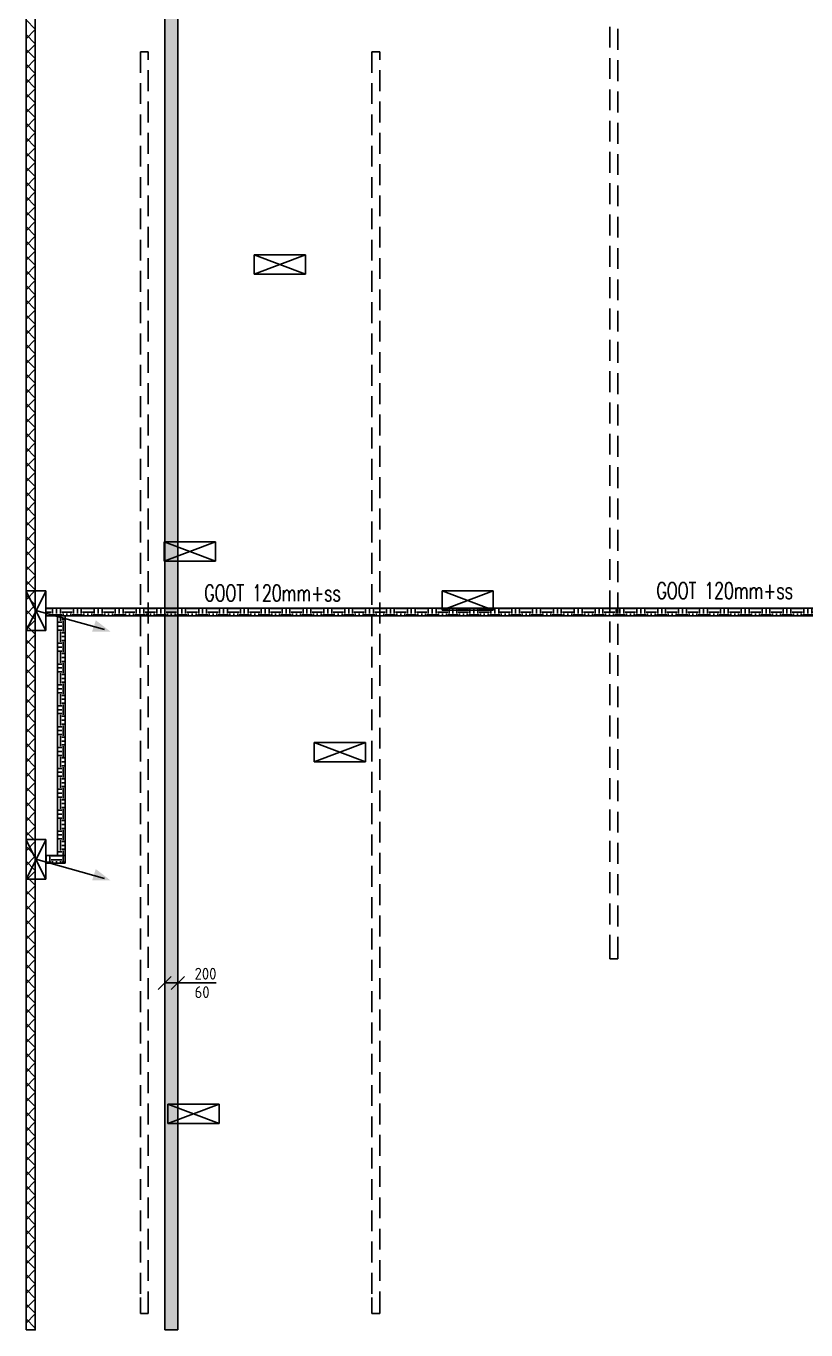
# Model space of a CAD drawing. Header units: millimetres. Extents: x -3262 to 109714, y 0 to 217318.
# Drawn here: x 45016 to 56881, y 162374 to 182205 of the extents above; entities that cross this region are included whole.
import ezdxf

# ---------------------------------------------------------------- set-up
doc = ezdxf.new("R2010")
doc.units = ezdxf.units.MM
doc.header["$LTSCALE"] = 100
doc.linetypes.add('HIDDEN2', pattern=[4.7625, 3.175, -1.5875])
for name, color, linetype in [('ByLayer', 2, 'Continuous'), ('EL6131--_ENERGIEBEDR (1996)', 2, 'Continuous'), ('EL6131--_GEBOUWINST (1996)', 2, 'Continuous'), ('EL6131--_KG_D', 3, 'Continuous'), ('EL6131--_WG', 3, 'Continuous'), ('EM6131--_KG', 1, 'Continuous')]:
    doc.layers.add(name, color=color, linetype=linetype)
doc.styles.add('CofelyArial', font='arial.ttf')
doc.styles.add('ROMANS', font='ROMANS', dxfattribs={"width": 0.7})
doc.styles.add('STABICAD-018', font='ISOCP.SHX', dxfattribs={"height": 1.8})

# ---------------------------------------------------------------- blocks, each defined once
blk = doc.blocks.new('PIJL-UIT')
at = {"layer": 'ByLayer', "color": 2}
blk.add_line((0, 0), (2.92, 10.41), dxfattribs=at)
blk.add_solid([(3.23, 11.35), (1.51, 9.11), (3.24, 8.54)], dxfattribs=at)
blk = doc.blocks.new('NV-1')
at = {"layer": 'ByLayer'}
for p, q in [((0, 4), (7.91, 0)), ((0, 0), (7.91, 4))]:
    blk.add_line(p, q, dxfattribs=at)
blk.add_lwpolyline([(0, 0), (8, 0), (8, 4), (0, 4)], close=True, dxfattribs=at)
blk = doc.blocks.new('*X80')
at = {"color": 0}
for p, q in [((5272, 29751), (5251, 29772)), ((5280, 29751), (5420, 29891)), ((5496, 29751), (5356, 29891)), ((5505, 29751), (5645, 29891)), ((5721, 29751), (5581, 29891)), ((5729, 29751), (5869, 29891)), ((5945, 29751), (5805, 29891)), ((5954, 29751), (6094, 29891)), ((6170, 29751), (6030, 29891)), ((6178, 29751), (6318, 29891)), ((6394, 29751), (6254, 29891)), ((6403, 29751), (6543, 29891)), ((6619, 29751), (6479, 29891)), ((6627, 29751), (6767, 29891)), ((6843, 29751), (6703, 29891)), ((6852, 29751), (6992, 29891)), ((7068, 29751), (6928, 29891)), ((7076, 29751), (7216, 29891)), ((7292, 29751), (7152, 29891)), ((7301, 29751), (7441, 29891)), ((7517, 29751), (7377, 29891)), ((7525, 29751), (7665, 29891)), ((7741, 29751), (7601, 29891)), ((7750, 29751), (7890, 29891)), ((7966, 29751), (7826, 29891)), ((7974, 29751), (8114, 29891)), ((8190, 29751), (8050, 29891)), ((8199, 29751), (8339, 29891)), ((8415, 29751), (8275, 29891)), ((8423, 29751), (8563, 29891)), ((8639, 29751), (8499, 29891)), ((8648, 29751), (8788, 29891)), ((8864, 29751), (8724, 29891)), ((8872, 29751), (9012, 29891)), ((9088, 29751), (8948, 29891)), ((9097, 29751), (9237, 29891)), ((9313, 29751), (9173, 29891)), ((9321, 29751), (9461, 29891)), ((9537, 29751), (9397, 29891)), ((9546, 29751), (9686, 29891)), ((9762, 29751), (9622, 29891)), ((9770, 29751), (9910, 29891)), ((9986, 29751), (9846, 29891)), ((9995, 29751), (10135, 29891)), ((10211, 29751), (10071, 29891)), ((10219, 29751), (10359, 29891)), ((10435, 29751), (10295, 29891)), ((10444, 29751), (10584, 29891)), ((10660, 29751), (10520, 29891)), ((10668, 29751), (10808, 29891)), ((10884, 29751), (10744, 29891)), ((10893, 29751), (11033, 29891)), ((11109, 29751), (10969, 29891)), ((11117, 29751), (11257, 29891)), ((11333, 29751), (11193, 29891)), ((11342, 29751), (11482, 29891)), ((11558, 29751), (11418, 29891)), ((11566, 29751), (11706, 29891)), ((11782, 29751), (11642, 29891)), ((11791, 29751), (11931, 29891)), ((12007, 29751), (11867, 29891)), ((12015, 29751), (12155, 29891)), ((12231, 29751), (12091, 29891)), ((12240, 29751), (12380, 29891)), ((12456, 29751), (12316, 29891)), ((12464, 29751), (12604, 29891)), ((12680, 29751), (12540, 29891)), ((12689, 29751), (12829, 29891)), ((12905, 29751), (12765, 29891)), ((12913, 29751), (13053, 29891)), ((13129, 29751), (12989, 29891)), ((13138, 29751), (13278, 29891)), ((13354, 29751), (13214, 29891)), ((13362, 29751), (13502, 29891)), ((13578, 29751), (13438, 29891)), ((13587, 29751), (13727, 29891)), ((13803, 29751), (13663, 29891)), ((13811, 29751), (13951, 29891)), ((14027, 29751), (13887, 29891)), ((14036, 29751), (14176, 29891)), ((14252, 29751), (14112, 29891)), ((14260, 29751), (14400, 29891)), ((14476, 29751), (14336, 29891)), ((14485, 29751), (14625, 29891)), ((14701, 29751), (14561, 29891)), ((14709, 29751), (14849, 29891)), ((14925, 29751), (14785, 29891)), ((14934, 29751), (15074, 29891)), ((15150, 29751), (15010, 29891)), ((15159, 29751), (15299, 29891)), ((15374, 29751), (15234, 29891)), ((15383, 29751), (15523, 29891)), ((15599, 29751), (15459, 29891)), ((15608, 29751), (15748, 29891)), ((15823, 29751), (15683, 29891)), ((15832, 29751), (15972, 29891)), ((16048, 29751), (15908, 29891)), ((16057, 29751), (16197, 29891)), ((16272, 29751), (16132, 29891)), ((16281, 29751), (16421, 29891)), ((16497, 29751), (16357, 29891)), ((16506, 29751), (16646, 29891)), ((16721, 29751), (16581, 29891)), ((16730, 29751), (16870, 29891)), ((16946, 29751), (16806, 29891)), ((16955, 29751), (17095, 29891)), ((17170, 29751), (17030, 29891)), ((17179, 29751), (17319, 29891)), ((17395, 29751), (17255, 29891)), ((17404, 29751), (17544, 29891)), ((17619, 29751), (17479, 29891)), ((17628, 29751), (17768, 29891)), ((17844, 29751), (17704, 29891)), ((17853, 29751), (17993, 29891)), ((18068, 29751), (17928, 29891)), ((18077, 29751), (18217, 29891)), ((18293, 29751), (18153, 29891)), ((18302, 29751), (18442, 29891)), ((18517, 29751), (18377, 29891)), ((18526, 29751), (18666, 29891)), ((18742, 29751), (18602, 29891)), ((18751, 29751), (18891, 29891)), ((18966, 29751), (18826, 29891)), ((18975, 29751), (19115, 29891)), ((19191, 29751), (19051, 29891)), ((19200, 29751), (19340, 29891)), ((19415, 29751), (19275, 29891)), ((19424, 29751), (19564, 29891)), ((19640, 29751), (19500, 29891)), ((19649, 29751), (19789, 29891)), ((19864, 29751), (19724, 29891)), ((19873, 29751), (20013, 29891)), ((20089, 29751), (19949, 29891)), ((20098, 29751), (20238, 29891)), ((20314, 29751), (20174, 29891)), ((20322, 29751), (20462, 29891)), ((20538, 29751), (20398, 29891)), ((20547, 29751), (20687, 29891)), ((20763, 29751), (20623, 29891)), ((20771, 29751), (20911, 29891)), ((20987, 29751), (20847, 29891)), ((20996, 29751), (21136, 29891)), ((21212, 29751), (21072, 29891)), ((21220, 29751), (21360, 29891)), ((21436, 29751), (21296, 29891)), ((21445, 29751), (21585, 29891)), ((21661, 29751), (21521, 29891)), ((21669, 29751), (21809, 29891)), ((21885, 29751), (21745, 29891)), ((21894, 29751), (22034, 29891)), ((22110, 29751), (21970, 29891)), ((22118, 29751), (22258, 29891)), ((22334, 29751), (22194, 29891)), ((22343, 29751), (22483, 29891)), ((22559, 29751), (22419, 29891)), ((22567, 29751), (22707, 29891)), ((22783, 29751), (22643, 29891)), ((22792, 29751), (22932, 29891)), ((23008, 29751), (22868, 29891)), ((23016, 29751), (23156, 29891)), ((23232, 29751), (23092, 29891)), ((23241, 29751), (23381, 29891)), ((23457, 29751), (23317, 29891)), ((23465, 29751), (23605, 29891)), ((23681, 29751), (23541, 29891)), ((23690, 29751), (23830, 29891)), ((23906, 29751), (23766, 29891)), ((23914, 29751), (24054, 29891)), ((24130, 29751), (23990, 29891)), ((24139, 29751), (24279, 29891)), ((24355, 29751), (24215, 29891)), ((24363, 29751), (24503, 29891)), ((24579, 29751), (24439, 29891)), ((24588, 29751), (24728, 29891)), ((24804, 29751), (24664, 29891)), ((24812, 29751), (24952, 29891)), ((25028, 29751), (24888, 29891)), ((25037, 29751), (25177, 29891))]:
    blk.add_line(p, q, dxfattribs=at)
blk = doc.blocks.new('*X105')
at = {"color": 0}
for p, q in [((24571, 29587), (24606, 29587)), ((24626, 29508), (24626, 29591)), ((24686, 29508), (24686, 29591)), ((24571, 29528), (24606, 29528)), ((24586, 29349), (24586, 29508)), ((24606, 29488), (24691, 29488)), ((24606, 29428), (24691, 29428)), ((24606, 29369), (24691, 29369)), ((24571, 29329), (24606, 29329)), ((24571, 29270), (24606, 29270)), ((24571, 29210), (24606, 29210)), ((24586, 29031), (24586, 29190)), ((24606, 29170), (24691, 29170)), ((24626, 29190), (24626, 29349)), ((24686, 29190), (24686, 29349)), ((24571, 29012), (24606, 29012)), ((24606, 29111), (24691, 29111)), ((24606, 29051), (24691, 29051)), ((24626, 28873), (24626, 29031)), ((24686, 28873), (24686, 29031)), ((24571, 28952), (24606, 28952)), ((24571, 28892), (24606, 28892)), ((24586, 28714), (24586, 28873)), ((24606, 28853), (24691, 28853)), ((24606, 28793), (24691, 28793)), ((24571, 28694), (24606, 28694)), ((24571, 28635), (24606, 28635)), ((24571, 28575), (24606, 28575)), ((24606, 28734), (24691, 28734)), ((24626, 28555), (24626, 28714)), ((24686, 28555), (24686, 28714)), ((24571, 28377), (24606, 28377)), ((24586, 28396), (24586, 28555)), ((24606, 28535), (24691, 28535)), ((24606, 28476), (24691, 28476)), ((24606, 28416), (24691, 28416)), ((24626, 28238), (24626, 28396)), ((24686, 28238), (24686, 28396)), ((24571, 28317), (24606, 28317)), ((24571, 28258), (24606, 28258)), ((24586, 28079), (24586, 28238)), ((24606, 28218), (24691, 28218)), ((24571, 28059), (24606, 28059)), ((24571, 28000), (24606, 28000)), ((24606, 28158), (24691, 28158)), ((24606, 28099), (24691, 28099)), ((24626, 27920), (24626, 28079)), ((24686, 27920), (24686, 28079)), ((24571, 27940), (24606, 27940)), ((24586, 27761), (24586, 27920)), ((24606, 27900), (24691, 27900)), ((24606, 27841), (24691, 27841)), ((24606, 27781), (24691, 27781)), ((24571, 27742), (24606, 27742)), ((24571, 27682), (24606, 27682)), ((24571, 27622), (24606, 27622)), ((24586, 27444), (24586, 27603)), ((24606, 27583), (24691, 27583)), ((24626, 27603), (24626, 27761)), ((24686, 27603), (24686, 27761)), ((24571, 27424), (24606, 27424)), ((24606, 27523), (24691, 27523)), ((24606, 27464), (24691, 27464)), ((24626, 27285), (24626, 27444)), ((24686, 27285), (24686, 27444)), ((24571, 27365), (24606, 27365)), ((24571, 27305), (24606, 27305)), ((24586, 27126), (24586, 27285)), ((24606, 27265), (24691, 27265)), ((24606, 27206), (24691, 27206)), ((24571, 27107), (24606, 27107)), ((24571, 27047), (24606, 27047)), ((24571, 26988), (24606, 26988)), ((24606, 27146), (24691, 27146)), ((24626, 26968), (24626, 27126)), ((24686, 26968), (24686, 27126)), ((24571, 26789), (24606, 26789)), ((24586, 26809), (24586, 26968)), ((24606, 26948), (24691, 26948)), ((24606, 26888), (24691, 26888)), ((24606, 26829), (24691, 26829)), ((24626, 26650), (24626, 26809)), ((24686, 26650), (24686, 26809)), ((24571, 26730), (24606, 26730)), ((24571, 26670), (24606, 26670)), ((24586, 26491), (24586, 26650)), ((24606, 26630), (24691, 26630)), ((24571, 26472), (24606, 26472)), ((24571, 26412), (24606, 26412)), ((24606, 26571), (24691, 26571)), ((24606, 26511), (24691, 26511)), ((24626, 26333), (24626, 26491)), ((24686, 26333), (24686, 26491)), ((24571, 26352), (24606, 26352)), ((24586, 26174), (24586, 26333)), ((24606, 26313), (24691, 26313)), ((24606, 26253), (24691, 26253)), ((24606, 26194), (24691, 26194)), ((24571, 26154), (24606, 26154)), ((24571, 26095), (24606, 26095)), ((24571, 26035), (24606, 26035)), ((24586, 25856), (24586, 26015)), ((24606, 25995), (24691, 25995)), ((24626, 26015), (24626, 26174)), ((24686, 26015), (24686, 26174)), ((24571, 25837), (24606, 25837)), ((24606, 25936), (24691, 25936)), ((24606, 25876), (24691, 25876)), ((24626, 25698), (24626, 25856)), ((24686, 25698), (24686, 25856)), ((24571, 25777), (24606, 25777)), ((24571, 25718), (24606, 25718)), ((24586, 25539), (24586, 25698)), ((24606, 25678), (24691, 25678)), ((24606, 25618), (24691, 25618)), ((24571, 25519), (24606, 25519)), ((24571, 25460), (24606, 25460)), ((24571, 25400), (24606, 25400)), ((24606, 25559), (24691, 25559)), ((24626, 25380), (24626, 25539)), ((24686, 25380), (24686, 25539)), ((24571, 25202), (24606, 25202)), ((24586, 25221), (24586, 25380)), ((24606, 25360), (24691, 25360)), ((24606, 25301), (24691, 25301)), ((24606, 25241), (24691, 25241)), ((24626, 25063), (24626, 25221)), ((24686, 25063), (24686, 25221)), ((24571, 25142), (24606, 25142)), ((24571, 25082), (24606, 25082)), ((24586, 24904), (24586, 25063)), ((24606, 25043), (24691, 25043)), ((24571, 24884), (24606, 24884)), ((24571, 24825), (24606, 24825)), ((24606, 24983), (24691, 24983)), ((24606, 24924), (24691, 24924)), ((24626, 24745), (24626, 24904)), ((24686, 24745), (24686, 24904)), ((24571, 24765), (24606, 24765)), ((24586, 24586), (24586, 24745)), ((24606, 24725), (24691, 24725)), ((24606, 24666), (24691, 24666)), ((24606, 24606), (24691, 24606)), ((24571, 24567), (24606, 24567)), ((24571, 24507), (24606, 24507)), ((24571, 24448), (24606, 24448)), ((24586, 24269), (24586, 24428)), ((24606, 24408), (24691, 24408)), ((24626, 24428), (24626, 24586)), ((24686, 24428), (24686, 24586)), ((24571, 24249), (24606, 24249)), ((24606, 24348), (24691, 24348)), ((24606, 24289), (24691, 24289)), ((24626, 24110), (24626, 24269)), ((24686, 24110), (24686, 24269)), ((24571, 24190), (24606, 24190)), ((24571, 24130), (24606, 24130)), ((24586, 23951), (24586, 24110)), ((24606, 24090), (24691, 24090)), ((24606, 24031), (24691, 24031)), ((24571, 23932), (24606, 23932)), ((24571, 23872), (24606, 23872)), ((24571, 23812), (24606, 23812)), ((24606, 23971), (24691, 23971)), ((24626, 23793), (24626, 23951)), ((24686, 23793), (24686, 23951)), ((24571, 23614), (24606, 23614)), ((24586, 23634), (24586, 23793)), ((24606, 23773), (24691, 23773)), ((24606, 23713), (24691, 23713)), ((24606, 23654), (24691, 23654)), ((24626, 23475), (24626, 23634)), ((24686, 23475), (24686, 23634)), ((24571, 23555), (24606, 23555)), ((24571, 23495), (24606, 23495)), ((24586, 23316), (24586, 23475)), ((24606, 23455), (24691, 23455)), ((24571, 23297), (24606, 23297)), ((24571, 23237), (24606, 23237)), ((24606, 23396), (24691, 23396)), ((24606, 23336), (24691, 23336)), ((24626, 23158), (24626, 23316)), ((24686, 23158), (24686, 23316)), ((24571, 23178), (24606, 23178)), ((24586, 22999), (24586, 23158)), ((24606, 23138), (24691, 23138)), ((24606, 23078), (24691, 23078)), ((24606, 23019), (24691, 23019)), ((24571, 22979), (24606, 22979)), ((24571, 22920), (24606, 22920)), ((24571, 22860), (24606, 22860)), ((24586, 22681), (24586, 22840)), ((24606, 22820), (24691, 22820)), ((24626, 22840), (24626, 22999)), ((24686, 22840), (24686, 22999)), ((24571, 22662), (24606, 22662)), ((24606, 22761), (24691, 22761)), ((24606, 22701), (24691, 22701)), ((24626, 22523), (24626, 22681)), ((24686, 22523), (24686, 22681)), ((24571, 22602), (24606, 22602)), ((24571, 22542), (24606, 22542)), ((24586, 22364), (24586, 22523)), ((24606, 22503), (24691, 22503)), ((24606, 22443), (24691, 22443)), ((24571, 22344), (24606, 22344)), ((24571, 22285), (24606, 22285)), ((24571, 22225), (24606, 22225)), ((24606, 22384), (24691, 22384)), ((24626, 22205), (24626, 22364)), ((24686, 22205), (24686, 22364)), ((24571, 22027), (24606, 22027)), ((24586, 22046), (24586, 22205)), ((24606, 22185), (24691, 22185)), ((24606, 22126), (24691, 22126)), ((24606, 22066), (24691, 22066)), ((24626, 21888), (24626, 22046)), ((24686, 21888), (24686, 22046)), ((24571, 21967), (24606, 21967)), ((24571, 21908), (24606, 21908)), ((24586, 21729), (24586, 21888)), ((24606, 21868), (24691, 21868)), ((24571, 21709), (24606, 21709)), ((24571, 21650), (24606, 21650)), ((24606, 21808), (24691, 21808)), ((24606, 21749), (24691, 21749)), ((24626, 21570), (24626, 21729)), ((24686, 21570), (24686, 21729)), ((24571, 21590), (24606, 21590)), ((24586, 21411), (24586, 21570)), ((24606, 21550), (24691, 21550)), ((24606, 21491), (24691, 21491)), ((24606, 21431), (24691, 21431)), ((24571, 21392), (24606, 21392)), ((24571, 21332), (24606, 21332)), ((24571, 21272), (24606, 21272)), ((24586, 21094), (24586, 21253)), ((24606, 21233), (24691, 21233)), ((24626, 21253), (24626, 21411)), ((24686, 21253), (24686, 21411)), ((24571, 21074), (24606, 21074)), ((24606, 21173), (24691, 21173)), ((24606, 21114), (24691, 21114)), ((24626, 20935), (24626, 21094)), ((24686, 20935), (24686, 21094)), ((24571, 21015), (24606, 21015)), ((24571, 20955), (24606, 20955)), ((24586, 20776), (24586, 20935)), ((24606, 20915), (24691, 20915)), ((24606, 20856), (24691, 20856)), ((24571, 20757), (24606, 20757)), ((24571, 20697), (24606, 20697)), ((24571, 20638), (24606, 20638)), ((24606, 20796), (24691, 20796)), ((24626, 20618), (24626, 20776)), ((24686, 20618), (24686, 20776)), ((24571, 20439), (24606, 20439)), ((24586, 20459), (24586, 20618)), ((24606, 20598), (24691, 20598)), ((24606, 20538), (24691, 20538)), ((24606, 20479), (24691, 20479)), ((24626, 20300), (24626, 20459)), ((24686, 20300), (24686, 20459)), ((24571, 20380), (24606, 20380)), ((24571, 20320), (24606, 20320)), ((24586, 20141), (24586, 20300)), ((24606, 20280), (24691, 20280)), ((24571, 20122), (24606, 20122)), ((24571, 20062), (24606, 20062)), ((24606, 20221), (24691, 20221)), ((24606, 20161), (24691, 20161)), ((24626, 19983), (24626, 20141)), ((24686, 19983), (24686, 20141)), ((24571, 20002), (24606, 20002)), ((24586, 19824), (24586, 19983)), ((24606, 19963), (24691, 19963)), ((24606, 19903), (24691, 19903)), ((24606, 19844), (24691, 19844)), ((24571, 19804), (24606, 19804)), ((24571, 19745), (24606, 19745)), ((24571, 19685), (24606, 19685)), ((24586, 19506), (24586, 19665)), ((24606, 19645), (24691, 19645)), ((24626, 19665), (24626, 19824)), ((24686, 19665), (24686, 19824)), ((24571, 19487), (24606, 19487)), ((24606, 19586), (24691, 19586)), ((24606, 19526), (24691, 19526)), ((24626, 19348), (24626, 19506)), ((24686, 19348), (24686, 19506)), ((24571, 19427), (24606, 19427)), ((24571, 19368), (24606, 19368)), ((24586, 19189), (24586, 19348)), ((24606, 19328), (24691, 19328)), ((24606, 19268), (24691, 19268)), ((24571, 19169), (24606, 19169)), ((24571, 19110), (24606, 19110)), ((24571, 19050), (24606, 19050)), ((24606, 19209), (24691, 19209)), ((24626, 19030), (24626, 19189)), ((24686, 19030), (24686, 19189)), ((24571, 18852), (24606, 18852)), ((24586, 18871), (24586, 19030)), ((24606, 19010), (24691, 19010)), ((24606, 18951), (24691, 18951)), ((24606, 18891), (24691, 18891)), ((24626, 18713), (24626, 18871)), ((24686, 18713), (24686, 18871)), ((24571, 18792), (24606, 18792)), ((24571, 18732), (24606, 18732)), ((24586, 18554), (24586, 18713)), ((24606, 18693), (24691, 18693)), ((24571, 18534), (24606, 18534)), ((24571, 18475), (24606, 18475)), ((24606, 18633), (24691, 18633)), ((24606, 18574), (24691, 18574)), ((24626, 18395), (24626, 18554)), ((24686, 18395), (24686, 18554)), ((24571, 18415), (24606, 18415)), ((24586, 18236), (24586, 18395)), ((24606, 18375), (24691, 18375)), ((24606, 18316), (24691, 18316)), ((24606, 18256), (24691, 18256)), ((24571, 18217), (24606, 18217)), ((24571, 18157), (24606, 18157)), ((24571, 18098), (24606, 18098)), ((24586, 17919), (24586, 18078)), ((24606, 18058), (24691, 18058)), ((24626, 18078), (24626, 18236)), ((24686, 18078), (24686, 18236)), ((24571, 17899), (24606, 17899)), ((24606, 17998), (24691, 17998)), ((24606, 17939), (24691, 17939)), ((24626, 17760), (24626, 17919)), ((24686, 17760), (24686, 17919)), ((24571, 17840), (24606, 17840)), ((24571, 17780), (24606, 17780)), ((24586, 17601), (24586, 17760)), ((24606, 17740), (24691, 17740)), ((24606, 17681), (24691, 17681)), ((24571, 17582), (24606, 17582)), ((24571, 17522), (24606, 17522)), ((24571, 17462), (24606, 17462)), ((24606, 17621), (24691, 17621)), ((24626, 17443), (24626, 17601)), ((24686, 17443), (24686, 17601)), ((24571, 17264), (24606, 17264)), ((24586, 17284), (24586, 17443)), ((24606, 17423), (24691, 17423)), ((24606, 17363), (24691, 17363)), ((24606, 17304), (24691, 17304)), ((24626, 17125), (24626, 17284)), ((24686, 17125), (24686, 17284)), ((24571, 17205), (24606, 17205)), ((24571, 17145), (24606, 17145)), ((24586, 16992), (24586, 17125)), ((24606, 17105), (24691, 17105)), ((24606, 17046), (24691, 17046))]:
    blk.add_line(p, q, dxfattribs=at)
blk = doc.blocks.new('*X106')
at = {"color": 0}
for p, q in [((12363, 29508), (12363, 29591)), ((12382, 29587), (12468, 29587)), ((12348, 29488), (12382, 29488)), ((12348, 29428), (12382, 29428)), ((12348, 29369), (12382, 29369)), ((12382, 29528), (12468, 29528)), ((12402, 29349), (12402, 29508)), ((12462, 29349), (12462, 29508)), ((12521, 29349), (12521, 29415)), ((12541, 29369), (12700, 29369)), ((12720, 29349), (12720, 29415)), ((12779, 29349), (12779, 29415)), ((12839, 29349), (12839, 29415)), ((12859, 29369), (13018, 29369)), ((13037, 29349), (13037, 29415)), ((13097, 29349), (13097, 29415)), ((13156, 29349), (13156, 29415)), ((13176, 29369), (13335, 29369)), ((13355, 29349), (13355, 29415)), ((13414, 29349), (13414, 29415)), ((13474, 29349), (13474, 29415)), ((13494, 29369), (13652, 29369)), ((13672, 29349), (13672, 29415)), ((13732, 29349), (13732, 29415)), ((13791, 29349), (13791, 29415)), ((13811, 29369), (13970, 29369)), ((13990, 29349), (13990, 29415)), ((14049, 29349), (14049, 29415)), ((14109, 29349), (14109, 29415)), ((14129, 29369), (14288, 29369)), ((14307, 29349), (14307, 29415)), ((14367, 29349), (14367, 29415)), ((14426, 29349), (14426, 29415)), ((14446, 29369), (14605, 29369)), ((14625, 29349), (14625, 29415)), ((14684, 29349), (14684, 29415)), ((14744, 29349), (14744, 29415)), ((14764, 29369), (14922, 29369)), ((14942, 29349), (14942, 29415)), ((15002, 29349), (15002, 29415)), ((15061, 29349), (15061, 29415)), ((15081, 29369), (15240, 29369)), ((15260, 29349), (15260, 29415)), ((15319, 29349), (15319, 29415)), ((15379, 29349), (15379, 29415)), ((15399, 29369), (15558, 29369)), ((15577, 29349), (15577, 29415)), ((15637, 29349), (15637, 29415)), ((15696, 29349), (15696, 29415)), ((15716, 29369), (15875, 29369)), ((15895, 29349), (15895, 29415)), ((15954, 29349), (15954, 29415)), ((16014, 29349), (16014, 29415)), ((16034, 29369), (16112, 29369)), ((12363, 29295), (12363, 29349)), ((12382, 29329), (12468, 29329)), ((12468, 29329), (12541, 29329)), ((12561, 29295), (12561, 29349)), ((12621, 29295), (12621, 29349)), ((12680, 29295), (12680, 29349)), ((12700, 29329), (12859, 29329)), ((12879, 29295), (12879, 29349)), ((12938, 29295), (12938, 29349)), ((12998, 29295), (12998, 29349)), ((13018, 29329), (13176, 29329)), ((13196, 29295), (13196, 29349)), ((13256, 29295), (13256, 29349)), ((13315, 29295), (13315, 29349)), ((13335, 29329), (13494, 29329)), ((13514, 29295), (13514, 29349)), ((13573, 29295), (13573, 29349)), ((13633, 29295), (13633, 29349)), ((13652, 29329), (13811, 29329)), ((13831, 29295), (13831, 29349)), ((13891, 29295), (13891, 29349)), ((13950, 29295), (13950, 29349)), ((13970, 29329), (14129, 29329)), ((14149, 29295), (14149, 29349)), ((14208, 29295), (14208, 29349)), ((14268, 29295), (14268, 29349)), ((14288, 29329), (14446, 29329)), ((14466, 29295), (14466, 29349)), ((14526, 29295), (14526, 29349)), ((14585, 29295), (14585, 29349)), ((14605, 29329), (14764, 29329)), ((14784, 29295), (14784, 29349)), ((14843, 29295), (14843, 29349)), ((14903, 29295), (14903, 29349)), ((14922, 29329), (15081, 29329)), ((15101, 29295), (15101, 29349)), ((15161, 29295), (15161, 29349)), ((15220, 29295), (15220, 29349)), ((15240, 29329), (15399, 29329)), ((15419, 29295), (15419, 29349)), ((15478, 29295), (15478, 29349)), ((15538, 29295), (15538, 29349)), ((15558, 29329), (15716, 29329)), ((15736, 29295), (15736, 29349)), ((15796, 29295), (15796, 29349)), ((15855, 29295), (15855, 29349)), ((15875, 29329), (16034, 29329)), ((16054, 29295), (16054, 29349))]:
    blk.add_line(p, q, dxfattribs=at)
blk = doc.blocks.new('E00112')
at = {"color": 0, "linetype": 'Continuous'}
for p, q in [((0, 1), (-1, 1)), ((-1, 1), (-1, 0)), ((-1, 0), (0, 1)), ((-1, 1), (0, 0)), ((0, 0), (0, 1)), ((-1, 0), (0, 0))]:
    blk.add_line(p, q, dxfattribs=at)
blk = doc.blocks.new('*U132')
at = {"color": 0, "linetype": 'Continuous'}
for p, q in [((0, 100, -2730), (31978, 100, -2730)), ((0, -100, -2730), (0, 100, -2730)), ((0, -100, -2730), (31978, -100, -2730))]:
    blk.add_line(p, q, dxfattribs=at)
at = {"color": 1, "style": 'CofelyArial'}
for tag in ['CODE', 'POSITIONCODE', 'SECTIONCODE']:
    blk.add_attdef(tag, (47225, 162374, 2730), '', height=1.8, dxfattribs=at)
blk = doc.blocks.new('*U134')
at = {"color": 0, "linetype": 'Continuous'}
for p, q in [((-300, -100, -2730), (-100, 100, -2730)), ((0, 0, -2730), (-200, 0, -2730)), ((-100, -100, -2730), (100, 100, -2730)), ((0, 0, -2730), (155, 0, -2730)), ((155, 0, -2730), (583, 0, -2730))]:
    blk.add_line(p, q, dxfattribs=at)
at = {"color": 0, "linetype": 'Continuous', "style": 'STABICAD-018'}
for s, p in [('200', (255, 50, -2730)), ('60', (255, -230, -2730))]:
    blk.add_text(s, height=180, dxfattribs=at).set_placement(p)
at = {"color": 1, "style": 'CofelyArial'}
blk.add_attdef('CODE', (47325, 167652, 2730), '', height=1.8, dxfattribs=at)

msp = doc.modelspace()

# ---------------------------------------------------------------- hatches: boundary and pattern name
at = {"layer": 'EL6131--_ENERGIEBEDR (1996)', "linetype": 'Continuous'}
h = msp.add_hatch(dxfattribs=at)
h.set_pattern_fill('STARS', color=1, scale=25)
h.set_pattern_definition([(0, (-37412.76, 46872.63), (0, 137.48153), [79.375, -79.375]), (60, (-37412.76, 46872.63), (-119.0625, 68.74077), [79.375, -79.375]), (120, (-37373.07, 46941.37), (-119.0625, -68.74077), [79.375, -79.375])])
h.paths.add_polyline_path([(47125, 162374), (47325, 162374), (47325, 194352), (47125, 194352)])

# ---------------------------------------------------------------- linework, layer by layer
at = {"layer": 'EL6131--_ENERGIEBEDR (1996)', "color": 2, "linetype": 'HIDDEN2'}
for points in [[(53897, 168034), (53897, 168258), (53897, 168017), (54017, 168017), (54017, 168258), (54017, 168034), (54017, 183624), (53897, 183624)], [(46755, 162643), (46755, 162868), (46755, 162626), (46875, 162626), (46875, 162868), (46875, 162643), (46875, 181814), (46755, 181814)], [(50278, 162643), (50278, 162868), (50278, 162626), (50398, 162626), (50398, 162868), (50398, 162643), (50398, 181814), (50278, 181814)]]:
    msp.add_lwpolyline(points, close=True, dxfattribs=at)
at = {"layer": 'EL6131--_ENERGIEBEDR (1996)', "color": 2, "linetype": 'Continuous'}
msp.add_lwpolyline([(57915, 173234), (45316, 173234), (45316, 173354), (57915, 173354)], close=True, dxfattribs=at)
for points in [[(45612, 173234), (45612, 169591), (45492, 169591), (45492, 173234), (45612, 173234)], [(45612, 169471), (45316, 169471), (45316, 169591), (45612, 169591), (45612, 169471)]]:
    msp.add_lwpolyline(points, dxfattribs=at)
at = {"layer": 'EL6131--_GEBOUWINST (1996)', "color": 2, "linetype": 'Continuous'}
msp.add_lwpolyline([(45016, 162374), (45016, 191074), (45156, 191074), (45156, 162374)], close=True, dxfattribs=at)

# ---------------------------------------------------------------- block references
at = {"layer": 'EL6131--_ENERGIEBEDR (1996)', "color": 2, "linetype": 'Continuous', "xscale": -75, "yscale": 75, "zscale": 75, "rotation": 270}
for p in [(45016, 173014), (45016, 169231)]:
    msp.add_blockref('NV-1', p, dxfattribs=at)
at = {"layer": 'EL6131--_ENERGIEBEDR (1996)', "color": 1, "linetype": 'Continuous', "rotation": 90}
for name, p in [('*X105', (74907, 148663)), ('*X106', (74907, 157123))]:
    msp.add_blockref(name, p, dxfattribs=at)
at = {"layer": 'EL6131--_ENERGIEBEDR (1996)', "color": 1, "linetype": 'Continuous', "xscale": 100, "yscale": 100, "zscale": 100, "rotation": 270}
for p in [(45166, 173318), (45166, 169534)]:
    msp.add_blockref('PIJL-UIT', p, dxfattribs=at)
at = {"layer": 'EL6131--_GEBOUWINST (1996)', "color": 1, "linetype": 'Continuous', "rotation": 90}
msp.add_blockref('*X80', (74907, 157123), dxfattribs=at)
at = {"layer": 'EL6131--_KG_D', "linetype": 'Continuous', "rotation": 90.00000000000031}
msp.add_blockref('*U132', (47225, 162374, 2730), dxfattribs=at)
at = {"layer": 'EL6131--_WG', "xscale": 292.5, "yscale": 780, "zscale": 292.5, "rotation": 270}
for p in [(48486, 178434), (47117, 174066), (51344, 173322), (49399, 171017), (47175, 165514)]:
    msp.add_blockref('E00112', p, dxfattribs=at)
at = {"layer": 'EM6131--_KG', "linetype": 'Continuous'}
msp.add_blockref('*U134', (47325, 167652, 2730), dxfattribs=at)

# ---------------------------------------------------------------- texts
at = {"layer": 'EL6131--_ENERGIEBEDR (1996)', "color": 1, "linetype": 'Continuous', "style": 'ROMANS', "width": 0.7}
for p in [(54607, 173494), (47727, 173458)]:
    msp.add_text('GOOT 120mm+ss', height=250, dxfattribs=at).set_placement(p)

doc.saveas('drawing.dxf')
